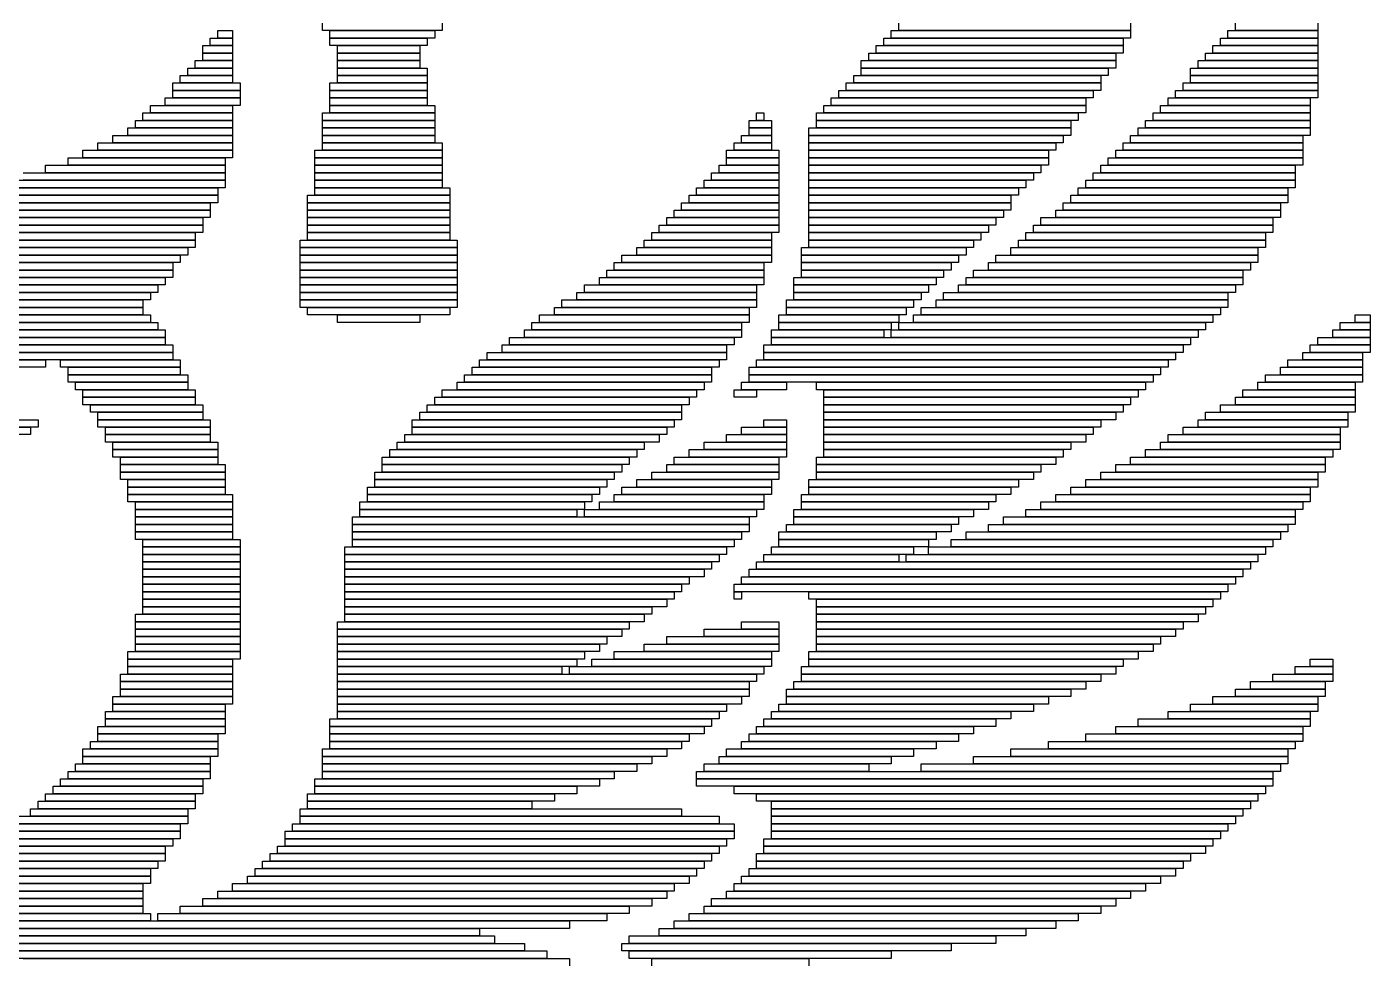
# Model space of a CAD drawing. Extents: x 92 to 1005, y 17 to 1009.
# Drawn here: x 825.5 to 1005, y 768.5 to 893.5 of the extents above; entities that cross this region are included whole.
import ezdxf

# ---------------------------------------------------------------- set-up
doc = ezdxf.new("R2010")
doc.units = 0

msp = doc.modelspace()

# ---------------------------------------------------------------- linework, layer by layer
for p, q in [((865, 893), (865, 894)), ((881, 894), (881, 893)), ((942, 893), (942, 894)), ((973, 894), (973, 893)), ((987, 893), (987, 894)), ((998, 894), (998, 893)), ((851, 893), (853, 893)), ((851, 892), (851, 893)), ((853, 893), (853, 892)), ((881, 893), (865, 893)), ((866, 893), (880, 893)), ((866, 892), (866, 893)), ((880, 893), (880, 892)), ((941, 893), (973, 893)), ((941, 892), (941, 893)), ((973, 893), (942, 893)), ((973, 893), (973, 892)), ((986, 893), (998, 893)), ((986, 892), (986, 893)), ((998, 893), (987, 893)), ((998, 893), (998, 892)), ((849, 891), (853, 891)), ((849, 890), (849, 891)), ((850, 892), (853, 892)), ((850, 891), (850, 892)), ((853, 891), (850, 891)), ((853, 892), (851, 892)), ((853, 892), (853, 891)), ((853, 891), (853, 890)), ((880, 892), (866, 892)), ((866, 892), (879, 892)), ((866, 891), (866, 892)), ((879, 891), (866, 891)), ((867, 891), (878, 891)), ((867, 890), (867, 891)), ((878, 891), (878, 890)), ((879, 892), (879, 891)), ((939, 891), (972, 891)), ((939, 890), (939, 891)), ((940, 892), (972, 892)), ((940, 891), (940, 892)), ((972, 891), (940, 891)), ((973, 892), (941, 892)), ((972, 892), (972, 891)), ((972, 891), (972, 890)), ((984, 891), (998, 891)), ((984, 890), (984, 891)), ((985, 892), (998, 892)), ((985, 891), (985, 892)), ((998, 891), (985, 891)), ((998, 892), (986, 892)), ((998, 892), (998, 891)), ((998, 891), (998, 890)), ((848, 889), (853, 889)), ((848, 888), (848, 889)), ((853, 890), (849, 890)), ((849, 890), (853, 890)), ((849, 889), (849, 890)), ((853, 889), (849, 889)), ((853, 890), (853, 889)), ((853, 889), (853, 888)), ((878, 890), (867, 890)), ((867, 890), (878, 890)), ((867, 889), (867, 890)), ((878, 889), (867, 889)), ((867, 889), (878, 889)), ((867, 888), (867, 889)), ((878, 890), (878, 889)), ((878, 889), (878, 888)), ((937, 889), (971, 889)), ((937, 888), (937, 889)), ((938, 890), (971, 890)), ((938, 889), (938, 890)), ((971, 889), (938, 889)), ((972, 890), (939, 890)), ((971, 890), (971, 889)), ((971, 889), (971, 888)), ((982, 889), (998, 889)), ((982, 888), (982, 889)), ((983, 890), (998, 890)), ((983, 889), (983, 890)), ((998, 889), (983, 889)), ((998, 890), (984, 890)), ((998, 890), (998, 889)), ((998, 889), (998, 888)), ((846, 887), (853, 887)), ((846, 886), (846, 887)), ((847, 888), (853, 888)), ((847, 887), (847, 888)), ((853, 887), (847, 887)), ((853, 888), (848, 888)), ((853, 888), (853, 887)), ((853, 887), (853, 886)), ((878, 888), (867, 888)), ((867, 888), (879, 888)), ((867, 887), (867, 888)), ((879, 887), (867, 887)), ((867, 887), (879, 887)), ((867, 886), (867, 887)), ((879, 888), (879, 887)), ((879, 887), (879, 886)), ((936, 887), (969, 887)), ((936, 886), (936, 887)), ((971, 888), (937, 888)), ((937, 888), (970, 888)), ((937, 887), (937, 888)), ((970, 887), (937, 887)), ((969, 887), (969, 886)), ((970, 888), (970, 887)), ((981, 888), (998, 888)), ((981, 887), (981, 888)), ((998, 887), (981, 887)), ((981, 887), (998, 887)), ((981, 886), (981, 887)), ((998, 888), (982, 888)), ((998, 888), (998, 887)), ((998, 887), (998, 886)), ((845, 886), (854, 886)), ((845, 885), (845, 886)), ((854, 885), (845, 885)), ((845, 885), (854, 885)), ((845, 884), (845, 885)), ((853, 886), (846, 886)), ((854, 886), (854, 885)), ((854, 885), (854, 884)), ((866, 886), (879, 886)), ((866, 885), (866, 886)), ((879, 885), (866, 885)), ((866, 885), (879, 885)), ((866, 884), (866, 885)), ((879, 886), (867, 886)), ((879, 886), (879, 885)), ((879, 885), (879, 884)), ((934, 885), (968, 885)), ((934, 884), (934, 885)), ((935, 886), (969, 886)), ((935, 885), (935, 886)), ((969, 885), (935, 885)), ((969, 886), (936, 886)), ((968, 885), (968, 884)), ((969, 886), (969, 885)), ((979, 885), (998, 885)), ((979, 884), (979, 885)), ((980, 886), (998, 886)), ((980, 885), (980, 886)), ((998, 885), (980, 885)), ((998, 886), (981, 886)), ((998, 886), (998, 885)), ((998, 885), (998, 884)), ((844, 884), (854, 884)), ((844, 883), (844, 884)), ((854, 884), (845, 884)), ((854, 884), (854, 883)), ((879, 884), (866, 884)), ((866, 884), (879, 884)), ((866, 883), (866, 884)), ((879, 884), (879, 883)), ((933, 884), (967, 884)), ((933, 883), (933, 884)), ((968, 884), (934, 884)), ((967, 884), (967, 883)), ((978, 884), (997, 884)), ((978, 883), (978, 884)), ((998, 884), (979, 884)), ((997, 884), (997, 883)), ((841, 882), (853, 882)), ((841, 881), (841, 882)), ((842, 883), (853, 883)), ((842, 882), (842, 883)), ((853, 882), (842, 882)), ((854, 883), (844, 883)), ((853, 883), (853, 882)), ((853, 882), (853, 881)), ((865, 882), (880, 882)), ((865, 881), (865, 882)), ((879, 883), (866, 883)), ((866, 883), (880, 883)), ((866, 882), (866, 883)), ((880, 882), (866, 882)), ((880, 883), (880, 882)), ((880, 882), (880, 881)), ((923, 882), (924, 882)), ((923, 881), (923, 882)), ((924, 882), (924, 881)), ((931, 882), (966, 882)), ((931, 881), (931, 882)), ((932, 883), (967, 883)), ((932, 882), (932, 883)), ((967, 882), (932, 882)), ((967, 883), (933, 883)), ((966, 882), (966, 881)), ((967, 883), (967, 882)), ((976, 882), (997, 882)), ((976, 881), (976, 882)), ((977, 883), (997, 883)), ((977, 882), (977, 883)), ((997, 882), (977, 882)), ((997, 883), (978, 883)), ((997, 883), (997, 882)), ((997, 882), (997, 881)), ((839, 880), (853, 880)), ((839, 879), (839, 880)), ((840, 881), (853, 881)), ((840, 880), (840, 881)), ((853, 880), (840, 880)), ((853, 881), (841, 881)), ((853, 881), (853, 880)), ((853, 880), (853, 879)), ((880, 881), (865, 881)), ((865, 881), (880, 881)), ((865, 880), (865, 881)), ((880, 880), (865, 880)), ((865, 880), (880, 880)), ((865, 879), (865, 880)), ((880, 881), (880, 880)), ((880, 880), (880, 879)), ((922, 881), (925, 881)), ((922, 880), (922, 881)), ((925, 880), (922, 880)), ((922, 880), (925, 880)), ((922, 879), (922, 880)), ((924, 881), (923, 881)), ((925, 881), (925, 880)), ((925, 880), (925, 879)), ((930, 880), (965, 880)), ((930, 879), (930, 880)), ((966, 881), (931, 881)), ((931, 881), (965, 881)), ((931, 880), (931, 881)), ((965, 880), (931, 880)), ((965, 881), (965, 880)), ((965, 880), (965, 879)), ((974, 880), (997, 880)), ((974, 879), (974, 880)), ((975, 881), (997, 881)), ((975, 880), (975, 881)), ((997, 880), (975, 880)), ((997, 881), (976, 881)), ((997, 881), (997, 880)), ((997, 880), (997, 879)), ((835, 878), (853, 878)), ((835, 877), (835, 878)), ((837, 879), (853, 879)), ((837, 878), (837, 879)), ((853, 878), (837, 878)), ((853, 879), (839, 879)), ((853, 879), (853, 878)), ((853, 878), (853, 877)), ((880, 879), (865, 879)), ((865, 879), (880, 879)), ((865, 878), (865, 879)), ((880, 878), (865, 878)), ((865, 878), (881, 878)), ((865, 877), (865, 878)), ((880, 879), (880, 878)), ((881, 878), (881, 877)), ((920, 878), (925, 878)), ((920, 877), (920, 878)), ((921, 879), (925, 879)), ((921, 878), (921, 879)), ((925, 878), (921, 878)), ((925, 879), (922, 879)), ((925, 879), (925, 878)), ((925, 878), (925, 877)), ((965, 879), (930, 879)), ((930, 879), (964, 879)), ((930, 878), (930, 879)), ((964, 878), (930, 878)), ((930, 878), (963, 878)), ((930, 877), (930, 878)), ((963, 878), (963, 877)), ((964, 879), (964, 878)), ((972, 878), (996, 878)), ((972, 877), (972, 878)), ((973, 879), (996, 879)), ((973, 878), (973, 879)), ((996, 878), (973, 878)), ((997, 879), (974, 879)), ((996, 879), (996, 878)), ((996, 878), (996, 877)), ((831, 876), (852, 876)), ((831, 875), (831, 876)), ((833, 877), (853, 877)), ((833, 876), (833, 877)), ((853, 876), (833, 876)), ((853, 877), (835, 877)), ((852, 876), (852, 875)), ((853, 877), (853, 876)), ((864, 877), (881, 877)), ((864, 876), (864, 877)), ((881, 876), (864, 876)), ((864, 876), (881, 876)), ((864, 875), (864, 876)), ((881, 877), (865, 877)), ((881, 877), (881, 876)), ((881, 876), (881, 875)), ((919, 877), (926, 877)), ((919, 876), (919, 877)), ((926, 876), (919, 876)), ((919, 876), (926, 876)), ((919, 875), (919, 876)), ((925, 877), (920, 877)), ((926, 877), (926, 876)), ((926, 876), (926, 875)), ((963, 877), (930, 877)), ((930, 877), (962, 877)), ((930, 876), (930, 877)), ((962, 876), (930, 876)), ((930, 876), (962, 876)), ((930, 875), (930, 876)), ((962, 877), (962, 876)), ((962, 876), (962, 875)), ((970, 876), (996, 876)), ((970, 875), (970, 876)), ((971, 877), (996, 877)), ((971, 876), (971, 877)), ((996, 876), (971, 876)), ((996, 877), (972, 877)), ((996, 877), (996, 876)), ((996, 876), (996, 875)), ((828, 875), (852, 875)), ((828, 874), (828, 875)), ((852, 875), (831, 875)), ((852, 875), (852, 874)), ((881, 875), (864, 875)), ((864, 875), (881, 875)), ((864, 874), (864, 875)), ((881, 875), (881, 874)), ((918, 875), (926, 875)), ((918, 874), (918, 875)), ((926, 875), (919, 875)), ((926, 875), (926, 874)), ((962, 875), (930, 875)), ((930, 875), (961, 875)), ((930, 874), (930, 875)), ((961, 875), (961, 874)), ((969, 875), (995, 875)), ((969, 874), (969, 875)), ((996, 875), (970, 875)), ((995, 875), (995, 874)), ((790, 873), (852, 873)), ((825, 874), (852, 874)), ((852, 873), (825, 873)), ((852, 874), (828, 874)), ((852, 874), (852, 873)), ((852, 873), (852, 872)), ((881, 874), (864, 874)), ((864, 874), (881, 874)), ((864, 873), (864, 874)), ((881, 873), (864, 873)), ((864, 873), (881, 873)), ((864, 872), (864, 873)), ((881, 874), (881, 873)), ((881, 873), (881, 872)), ((916, 873), (926, 873)), ((916, 872), (916, 873)), ((917, 874), (926, 874)), ((917, 873), (917, 874)), ((926, 873), (917, 873)), ((926, 874), (918, 874)), ((926, 874), (926, 873)), ((926, 873), (926, 872)), ((961, 874), (930, 874)), ((930, 874), (960, 874)), ((930, 873), (930, 874)), ((960, 873), (930, 873)), ((930, 873), (959, 873)), ((930, 872), (930, 873)), ((959, 873), (959, 872)), ((960, 874), (960, 873)), ((967, 873), (995, 873)), ((967, 872), (967, 873)), ((968, 874), (995, 874)), ((968, 873), (968, 874)), ((995, 873), (968, 873)), ((995, 874), (969, 874)), ((995, 874), (995, 873)), ((995, 873), (995, 872)), ((783, 871), (851, 871)), ((786, 872), (851, 872)), ((851, 871), (786, 871)), ((852, 872), (790, 872)), ((851, 872), (851, 871)), ((851, 871), (851, 870)), ((863, 871), (882, 871)), ((863, 870), (863, 871)), ((881, 872), (864, 872)), ((864, 872), (882, 872)), ((864, 871), (864, 872)), ((882, 871), (864, 871)), ((882, 872), (882, 871)), ((882, 871), (882, 870)), ((914, 871), (926, 871)), ((914, 870), (914, 871)), ((915, 872), (926, 872)), ((915, 871), (915, 872)), ((926, 871), (915, 871)), ((926, 872), (916, 872)), ((926, 872), (926, 871)), ((926, 871), (926, 870)), ((959, 872), (930, 872)), ((930, 872), (958, 872)), ((930, 871), (930, 872)), ((958, 871), (930, 871)), ((930, 871), (957, 871)), ((930, 870), (930, 871)), ((957, 871), (957, 870)), ((958, 872), (958, 871)), ((965, 871), (994, 871)), ((965, 870), (965, 871)), ((966, 872), (994, 872)), ((966, 871), (966, 872)), ((994, 871), (966, 871)), ((995, 872), (967, 872)), ((994, 872), (994, 871)), ((994, 871), (994, 870)), ((778, 869), (850, 869)), ((780, 870), (850, 870)), ((850, 869), (780, 869)), ((851, 870), (783, 870)), ((850, 870), (850, 869)), ((850, 869), (850, 868)), ((882, 870), (863, 870)), ((863, 870), (882, 870)), ((863, 869), (863, 870)), ((882, 869), (863, 869)), ((863, 869), (882, 869)), ((863, 868), (863, 869)), ((882, 870), (882, 869)), ((882, 869), (882, 868)), ((912, 869), (926, 869)), ((912, 868), (912, 869)), ((913, 870), (926, 870)), ((913, 869), (913, 870)), ((926, 869), (913, 869)), ((926, 870), (914, 870)), ((926, 870), (926, 869)), ((926, 869), (926, 868)), ((957, 870), (930, 870)), ((930, 870), (957, 870)), ((930, 869), (930, 870)), ((957, 869), (930, 869)), ((930, 869), (956, 869)), ((930, 868), (930, 869)), ((956, 869), (956, 868)), ((957, 870), (957, 869)), ((963, 869), (993, 869)), ((963, 868), (963, 869)), ((964, 870), (993, 870)), ((964, 869), (964, 870)), ((993, 869), (964, 869)), ((994, 870), (965, 870)), ((993, 870), (993, 869)), ((993, 869), (993, 868)), ((774, 867), (849, 867)), ((776, 868), (849, 868)), ((849, 867), (776, 867)), ((850, 868), (778, 868)), ((849, 868), (849, 867)), ((849, 867), (849, 866)), ((882, 868), (863, 868)), ((863, 868), (882, 868)), ((863, 867), (863, 868)), ((882, 867), (863, 867)), ((863, 867), (882, 867)), ((863, 866), (863, 867)), ((882, 868), (882, 867)), ((882, 867), (882, 866)), ((910, 867), (926, 867)), ((910, 866), (910, 867)), ((911, 868), (926, 868)), ((911, 867), (911, 868)), ((926, 867), (911, 867)), ((926, 868), (912, 868)), ((926, 868), (926, 867)), ((926, 867), (926, 866)), ((956, 868), (930, 868)), ((930, 868), (955, 868)), ((930, 867), (930, 868)), ((955, 867), (930, 867)), ((930, 867), (954, 867)), ((930, 866), (930, 867)), ((954, 867), (954, 866)), ((955, 868), (955, 867)), ((960, 867), (992, 867)), ((960, 866), (960, 867)), ((961, 868), (992, 868)), ((961, 867), (961, 868)), ((992, 867), (961, 867)), ((993, 868), (963, 868)), ((992, 868), (992, 867)), ((992, 867), (992, 866)), ((772, 866), (848, 866)), ((849, 866), (774, 866)), ((848, 866), (848, 865)), ((882, 866), (863, 866)), ((863, 866), (882, 866)), ((863, 865), (863, 866)), ((882, 866), (882, 865)), ((909, 866), (925, 866)), ((909, 865), (909, 866)), ((926, 866), (910, 866)), ((925, 866), (925, 865)), ((954, 866), (930, 866)), ((930, 866), (953, 866)), ((930, 865), (930, 866)), ((953, 866), (953, 865)), ((959, 866), (991, 866)), ((959, 865), (959, 866)), ((992, 866), (960, 866)), ((991, 866), (991, 865)), ((769, 864), (847, 864)), ((771, 865), (848, 865)), ((848, 864), (771, 864)), ((848, 865), (772, 865)), ((847, 864), (847, 863)), ((848, 865), (848, 864)), ((862, 865), (883, 865)), ((862, 864), (862, 865)), ((883, 864), (862, 864)), ((862, 864), (883, 864)), ((862, 863), (862, 864)), ((882, 865), (863, 865)), ((883, 865), (883, 864)), ((883, 864), (883, 863)), ((907, 864), (925, 864)), ((907, 863), (907, 864)), ((908, 865), (925, 865)), ((908, 864), (908, 865)), ((925, 864), (908, 864)), ((925, 865), (909, 865)), ((925, 865), (925, 864)), ((925, 864), (925, 863)), ((929, 864), (951, 864)), ((929, 863), (929, 864)), ((953, 865), (930, 865)), ((930, 865), (952, 865)), ((930, 864), (930, 865)), ((952, 864), (930, 864)), ((951, 864), (951, 863)), ((952, 865), (952, 864)), ((957, 864), (990, 864)), ((957, 863), (957, 864)), ((958, 865), (991, 865)), ((958, 864), (958, 865)), ((991, 864), (958, 864)), ((991, 865), (959, 865)), ((990, 864), (990, 863)), ((991, 865), (991, 864)), ((690, 863), (846, 863)), ((846, 862), (690, 862)), ((691, 862), (845, 862)), ((847, 863), (769, 863)), ((845, 862), (845, 861)), ((846, 863), (846, 862)), ((883, 863), (862, 863)), ((862, 863), (883, 863)), ((862, 862), (862, 863)), ((883, 862), (862, 862)), ((862, 862), (883, 862)), ((862, 861), (862, 862)), ((883, 863), (883, 862)), ((883, 862), (883, 861)), ((904, 862), (924, 862)), ((904, 861), (904, 862)), ((905, 863), (925, 863)), ((905, 862), (905, 863)), ((925, 862), (905, 862)), ((925, 863), (907, 863)), ((924, 862), (924, 861)), ((925, 863), (925, 862)), ((951, 863), (929, 863)), ((929, 863), (950, 863)), ((929, 862), (929, 863)), ((950, 862), (929, 862)), ((929, 862), (949, 862)), ((929, 861), (929, 862)), ((949, 862), (949, 861)), ((950, 863), (950, 862)), ((954, 862), (989, 862)), ((954, 861), (954, 862)), ((955, 863), (990, 863)), ((955, 862), (955, 863)), ((990, 862), (955, 862)), ((990, 863), (957, 863)), ((989, 862), (989, 861)), ((990, 863), (990, 862)), ((845, 861), (691, 861)), ((817, 860), (844, 860)), ((818, 861), (845, 861)), ((845, 860), (818, 860)), ((844, 860), (844, 859)), ((845, 861), (845, 860)), ((883, 861), (862, 861)), ((862, 861), (883, 861)), ((862, 860), (862, 861)), ((883, 860), (862, 860)), ((862, 860), (883, 860)), ((862, 859), (862, 860)), ((883, 861), (883, 860)), ((883, 860), (883, 859)), ((902, 860), (924, 860)), ((902, 859), (902, 860)), ((903, 861), (924, 861)), ((903, 860), (903, 861)), ((924, 860), (903, 860)), ((924, 861), (904, 861)), ((924, 861), (924, 860)), ((924, 860), (924, 859)), ((928, 860), (947, 860)), ((928, 859), (928, 860)), ((949, 861), (929, 861)), ((929, 861), (948, 861)), ((929, 860), (929, 861)), ((948, 860), (929, 860)), ((947, 860), (947, 859)), ((948, 861), (948, 860)), ((951, 860), (988, 860)), ((951, 859), (951, 860)), ((952, 861), (988, 861)), ((952, 860), (952, 861)), ((988, 860), (952, 860)), ((989, 861), (954, 861)), ((988, 861), (988, 860)), ((988, 860), (988, 859)), ((816, 859), (843, 859)), ((844, 859), (817, 859)), ((843, 859), (843, 858)), ((883, 859), (862, 859)), ((862, 859), (883, 859)), ((862, 858), (862, 859)), ((883, 859), (883, 858)), ((900, 859), (923, 859)), ((900, 858), (900, 859)), ((924, 859), (902, 859)), ((923, 859), (923, 858)), ((947, 859), (928, 859)), ((928, 859), (946, 859)), ((928, 858), (928, 859)), ((946, 859), (946, 858)), ((950, 859), (987, 859)), ((950, 858), (950, 859)), ((988, 859), (951, 859)), ((987, 859), (987, 858)), ((813, 857), (841, 857)), ((814, 858), (842, 858)), ((842, 857), (814, 857)), ((843, 858), (816, 858)), ((841, 857), (841, 856)), ((842, 858), (842, 857)), ((883, 858), (862, 858)), ((862, 858), (883, 858)), ((862, 857), (862, 858)), ((883, 857), (862, 857)), ((862, 857), (883, 857)), ((862, 856), (862, 857)), ((883, 858), (883, 857)), ((883, 857), (883, 856)), ((897, 857), (923, 857)), ((897, 856), (897, 857)), ((899, 858), (923, 858)), ((899, 857), (899, 858)), ((923, 857), (899, 857)), ((923, 858), (900, 858)), ((923, 858), (923, 857)), ((923, 857), (923, 856)), ((927, 857), (944, 857)), ((927, 856), (927, 857)), ((946, 858), (928, 858)), ((928, 858), (945, 858)), ((928, 857), (928, 858)), ((945, 857), (928, 857)), ((944, 857), (944, 856)), ((945, 858), (945, 857)), ((947, 857), (986, 857)), ((947, 856), (947, 857)), ((948, 858), (986, 858)), ((948, 857), (948, 858)), ((986, 857), (948, 857)), ((987, 858), (950, 858)), ((986, 858), (986, 857)), ((986, 857), (986, 856)), ((810, 855), (842, 855)), ((812, 856), (841, 856)), ((841, 855), (812, 855)), ((841, 856), (813, 856)), ((841, 856), (841, 855)), ((842, 855), (842, 854)), ((883, 856), (862, 856)), ((863, 856), (882, 856)), ((863, 855), (863, 856)), ((882, 855), (863, 855)), ((867, 855), (878, 855)), ((867, 854), (867, 855)), ((878, 855), (878, 854)), ((882, 856), (882, 855)), ((894, 855), (922, 855)), ((894, 854), (894, 855)), ((896, 856), (922, 856)), ((896, 855), (896, 856)), ((922, 855), (896, 855)), ((923, 856), (897, 856)), ((922, 856), (922, 855)), ((922, 855), (922, 854)), ((926, 855), (942, 855)), ((926, 854), (926, 855)), ((944, 856), (927, 856)), ((927, 856), (943, 856)), ((927, 855), (927, 856)), ((943, 855), (927, 855)), ((942, 855), (942, 854)), ((943, 856), (943, 855)), ((944, 855), (984, 855)), ((944, 854), (944, 855)), ((945, 856), (985, 856)), ((945, 855), (945, 856)), ((985, 855), (945, 855)), ((986, 856), (947, 856)), ((984, 855), (984, 854)), ((985, 856), (985, 855)), ((1003, 855), (1005, 855)), ((1003, 854), (1003, 855)), ((1005, 855), (1005, 854)), ((808, 853), (844, 853)), ((809, 854), (843, 854)), ((843, 853), (809, 853)), ((842, 854), (810, 854)), ((843, 854), (843, 853)), ((844, 853), (844, 852)), ((878, 854), (867, 854)), ((892, 853), (921, 853)), ((892, 852), (892, 853)), ((893, 854), (921, 854)), ((893, 853), (893, 854)), ((921, 853), (893, 853)), ((922, 854), (894, 854)), ((921, 854), (921, 853)), ((921, 853), (921, 852)), ((925, 853), (940, 853)), ((925, 852), (925, 853)), ((942, 854), (926, 854)), ((926, 854), (941, 854)), ((926, 853), (926, 854)), ((941, 853), (926, 853)), ((940, 853), (940, 852)), ((941, 854), (941, 853)), ((941, 853), (982, 853)), ((941, 852), (941, 853)), ((942, 854), (983, 854)), ((942, 853), (942, 854)), ((983, 853), (942, 853)), ((984, 854), (944, 854)), ((982, 853), (982, 852)), ((983, 854), (983, 853)), ((1000, 853), (1005, 853)), ((1000, 852), (1000, 853)), ((1001, 854), (1005, 854)), ((1001, 853), (1001, 854)), ((1005, 853), (1001, 853)), ((1005, 854), (1003, 854)), ((1005, 854), (1005, 853)), ((1005, 853), (1005, 852)), ((805, 851), (845, 851)), ((806, 852), (844, 852)), ((844, 851), (806, 851)), ((844, 852), (808, 852)), ((844, 852), (844, 851)), ((845, 851), (845, 850)), ((889, 851), (919, 851)), ((889, 850), (889, 851)), ((890, 852), (920, 852)), ((890, 851), (890, 852)), ((920, 851), (890, 851)), ((921, 852), (892, 852)), ((919, 851), (919, 850)), ((920, 852), (920, 851)), ((924, 851), (980, 851)), ((924, 850), (924, 851)), ((940, 852), (925, 852)), ((925, 852), (981, 852)), ((925, 851), (925, 852)), ((981, 851), (925, 851)), ((982, 852), (941, 852)), ((980, 851), (980, 850)), ((981, 852), (981, 851)), ((997, 851), (1005, 851)), ((997, 850), (997, 851)), ((998, 852), (1005, 852)), ((998, 851), (998, 852)), ((1005, 851), (998, 851)), ((1005, 852), (1000, 852)), ((1005, 852), (1005, 851)), ((1005, 851), (1005, 850)), ((803, 850), (845, 850)), ((845, 850), (805, 850)), ((845, 850), (845, 849)), ((887, 850), (919, 850)), ((887, 849), (887, 850)), ((919, 850), (889, 850)), ((919, 850), (919, 849)), ((980, 850), (924, 850)), ((924, 850), (979, 850)), ((924, 849), (924, 850)), ((979, 850), (979, 849)), ((996, 850), (1004, 850)), ((996, 849), (996, 850)), ((1005, 850), (997, 850)), ((1004, 850), (1004, 849)), ((802, 849), (828, 849)), ((828, 848), (802, 848)), ((845, 849), (803, 849)), ((828, 849), (828, 848)), ((830, 849), (846, 849)), ((830, 848), (830, 849)), ((846, 848), (830, 848)), ((831, 848), (846, 848)), ((831, 847), (831, 848)), ((846, 849), (846, 848)), ((846, 848), (846, 847)), ((885, 848), (917, 848)), ((885, 847), (885, 848)), ((886, 849), (918, 849)), ((886, 848), (886, 849)), ((918, 848), (886, 848)), ((919, 849), (887, 849)), ((917, 848), (917, 847)), ((918, 849), (918, 848)), ((922, 848), (977, 848)), ((922, 847), (922, 848)), ((923, 849), (978, 849)), ((923, 848), (923, 849)), ((978, 848), (923, 848)), ((979, 849), (924, 849)), ((977, 848), (977, 847)), ((978, 849), (978, 848)), ((993, 848), (1004, 848)), ((993, 847), (993, 848)), ((994, 849), (1004, 849)), ((994, 848), (994, 849)), ((1004, 848), (994, 848)), ((1004, 849), (996, 849)), ((1004, 849), (1004, 848)), ((1004, 848), (1004, 847)), ((846, 847), (831, 847)), ((831, 847), (847, 847)), ((831, 846), (831, 847)), ((847, 846), (831, 846)), ((832, 846), (847, 846)), ((832, 845), (832, 846)), ((847, 847), (847, 846)), ((847, 846), (847, 845)), ((883, 846), (916, 846)), ((883, 845), (883, 846)), ((884, 847), (917, 847)), ((884, 846), (884, 847)), ((917, 846), (884, 846)), ((917, 847), (885, 847)), ((916, 846), (916, 845)), ((917, 847), (917, 846)), ((921, 846), (927, 846)), ((921, 845), (921, 846)), ((977, 847), (922, 847)), ((922, 847), (976, 847)), ((922, 846), (922, 847)), ((976, 846), (922, 846)), ((927, 846), (927, 845)), ((931, 846), (975, 846)), ((931, 845), (931, 846)), ((975, 846), (975, 845)), ((976, 847), (976, 846)), ((990, 846), (1003, 846)), ((990, 845), (990, 846)), ((991, 847), (1004, 847)), ((991, 846), (991, 847)), ((1004, 846), (991, 846)), ((1004, 847), (993, 847)), ((1003, 846), (1003, 845)), ((1004, 847), (1004, 846)), ((847, 845), (832, 845)), ((833, 845), (848, 845)), ((833, 844), (833, 845)), ((848, 844), (833, 844)), ((833, 844), (848, 844)), ((833, 843), (833, 844)), ((848, 845), (848, 844)), ((848, 844), (848, 843)), ((880, 844), (914, 844)), ((880, 843), (880, 844)), ((881, 845), (915, 845)), ((881, 844), (881, 845)), ((915, 844), (881, 844)), ((916, 845), (883, 845)), ((914, 844), (914, 843)), ((915, 845), (915, 844)), ((920, 845), (923, 845)), ((920, 844), (920, 845)), ((923, 844), (920, 844)), ((927, 845), (921, 845)), ((923, 845), (923, 844)), ((975, 845), (931, 845)), ((932, 845), (974, 845)), ((932, 844), (932, 845)), ((974, 844), (932, 844)), ((932, 844), (973, 844)), ((932, 843), (932, 844)), ((973, 844), (973, 843)), ((974, 845), (974, 844)), ((987, 844), (1003, 844)), ((987, 843), (987, 844)), ((988, 845), (1003, 845)), ((988, 844), (988, 845)), ((1003, 844), (988, 844)), ((1003, 845), (990, 845)), ((1003, 845), (1003, 844)), ((1003, 844), (1003, 843)), ((848, 843), (833, 843)), ((834, 843), (849, 843)), ((834, 842), (834, 843)), ((849, 842), (834, 842)), ((835, 842), (849, 842)), ((835, 841), (835, 842)), ((849, 843), (849, 842)), ((849, 842), (849, 841)), ((878, 842), (913, 842)), ((878, 841), (878, 842)), ((879, 843), (913, 843)), ((879, 842), (879, 843)), ((913, 842), (879, 842)), ((914, 843), (880, 843)), ((913, 843), (913, 842)), ((913, 842), (913, 841)), ((973, 843), (932, 843)), ((932, 843), (972, 843)), ((932, 842), (932, 843)), ((972, 842), (932, 842)), ((932, 842), (971, 842)), ((932, 841), (932, 842)), ((971, 842), (971, 841)), ((972, 843), (972, 842)), ((983, 842), (1002, 842)), ((983, 841), (983, 842)), ((985, 843), (1003, 843)), ((985, 842), (985, 843)), ((1003, 842), (985, 842)), ((1003, 843), (987, 843)), ((1002, 842), (1002, 841)), ((1003, 843), (1003, 842)), ((792, 841), (827, 841)), ((827, 841), (827, 840)), ((849, 841), (835, 841)), ((835, 841), (850, 841)), ((835, 840), (835, 841)), ((850, 841), (850, 840)), ((877, 841), (912, 841)), ((877, 840), (877, 841)), ((913, 841), (878, 841)), ((912, 841), (912, 840)), ((924, 841), (927, 841)), ((924, 840), (924, 841)), ((927, 841), (927, 840)), ((971, 841), (932, 841)), ((932, 841), (969, 841)), ((932, 840), (932, 841)), ((969, 841), (969, 840)), ((982, 841), (1002, 841)), ((982, 840), (982, 841)), ((1002, 841), (983, 841)), ((1002, 841), (1002, 840)), ((791, 840), (826, 840)), ((826, 839), (791, 839)), ((827, 840), (792, 840)), ((826, 840), (826, 839)), ((850, 840), (835, 840)), ((836, 840), (850, 840)), ((836, 839), (836, 840)), ((850, 839), (836, 839)), ((836, 839), (850, 839)), ((836, 838), (836, 839)), ((850, 840), (850, 839)), ((850, 839), (850, 838)), ((876, 839), (910, 839)), ((876, 838), (876, 839)), ((912, 840), (877, 840)), ((877, 840), (911, 840)), ((877, 839), (877, 840)), ((911, 839), (877, 839)), ((910, 839), (910, 838)), ((911, 840), (911, 839)), ((919, 839), (927, 839)), ((919, 838), (919, 839)), ((921, 840), (927, 840)), ((921, 839), (921, 840)), ((927, 839), (921, 839)), ((927, 840), (924, 840)), ((927, 840), (927, 839)), ((927, 839), (927, 838)), ((969, 840), (932, 840)), ((932, 840), (968, 840)), ((932, 839), (932, 840)), ((968, 839), (932, 839)), ((932, 839), (967, 839)), ((932, 838), (932, 839)), ((967, 839), (967, 838)), ((968, 840), (968, 839)), ((978, 839), (1001, 839)), ((978, 838), (978, 839)), ((980, 840), (1001, 840)), ((980, 839), (980, 840)), ((1001, 839), (980, 839)), ((1002, 840), (982, 840)), ((1001, 840), (1001, 839)), ((1001, 839), (1001, 838)), ((850, 838), (836, 838)), ((837, 838), (851, 838)), ((837, 837), (837, 838)), ((851, 837), (837, 837)), ((837, 837), (851, 837)), ((837, 836), (837, 837)), ((851, 838), (851, 837)), ((851, 837), (851, 836)), ((874, 837), (907, 837)), ((874, 836), (874, 837)), ((875, 838), (908, 838)), ((875, 837), (875, 838)), ((908, 837), (875, 837)), ((910, 838), (876, 838)), ((907, 837), (907, 836)), ((908, 838), (908, 837)), ((914, 837), (927, 837)), ((914, 836), (914, 837)), ((916, 838), (927, 838)), ((916, 837), (916, 838)), ((927, 837), (916, 837)), ((927, 838), (919, 838)), ((927, 838), (927, 837)), ((927, 837), (927, 836)), ((967, 838), (932, 838)), ((932, 838), (965, 838)), ((932, 837), (932, 838)), ((965, 837), (932, 837)), ((932, 837), (964, 837)), ((932, 836), (932, 837)), ((964, 837), (964, 836)), ((965, 838), (965, 837)), ((975, 837), (1000, 837)), ((975, 836), (975, 837)), ((977, 838), (1001, 838)), ((977, 837), (977, 838)), ((1001, 837), (977, 837)), ((1001, 838), (978, 838)), ((1000, 837), (1000, 836)), ((1001, 838), (1001, 837)), ((851, 836), (837, 836)), ((838, 836), (851, 836)), ((838, 835), (838, 836)), ((851, 835), (838, 835)), ((838, 835), (852, 835)), ((838, 834), (838, 835)), ((851, 836), (851, 835)), ((852, 835), (852, 834)), ((873, 836), (906, 836)), ((873, 835), (873, 836)), ((906, 835), (873, 835)), ((873, 835), (905, 835)), ((873, 834), (873, 835)), ((907, 836), (874, 836)), ((905, 835), (905, 834)), ((906, 836), (906, 835)), ((911, 835), (926, 835)), ((911, 834), (911, 835)), ((912, 836), (926, 836)), ((912, 835), (912, 836)), ((926, 835), (912, 835)), ((927, 836), (914, 836)), ((926, 836), (926, 835)), ((926, 835), (926, 834)), ((931, 836), (963, 836)), ((931, 835), (931, 836)), ((963, 835), (931, 835)), ((931, 835), (961, 835)), ((931, 834), (931, 835)), ((964, 836), (932, 836)), ((961, 835), (961, 834)), ((963, 836), (963, 835)), ((971, 835), (999, 835)), ((971, 834), (971, 835)), ((973, 836), (999, 836)), ((973, 835), (973, 836)), ((999, 835), (973, 835)), ((1000, 836), (975, 836)), ((999, 836), (999, 835)), ((999, 835), (999, 834)), ((852, 834), (838, 834)), ((838, 834), (852, 834)), ((838, 833), (838, 834)), ((852, 833), (838, 833)), ((839, 833), (852, 833)), ((839, 832), (839, 833)), ((852, 834), (852, 833)), ((852, 833), (852, 832)), ((872, 834), (904, 834)), ((872, 833), (872, 834)), ((904, 833), (872, 833)), ((872, 833), (903, 833)), ((872, 832), (872, 833)), ((905, 834), (873, 834)), ((903, 833), (903, 832)), ((904, 834), (904, 833)), ((907, 833), (925, 833)), ((907, 832), (907, 833)), ((909, 834), (926, 834)), ((909, 833), (909, 834)), ((926, 833), (909, 833)), ((926, 834), (911, 834)), ((925, 833), (925, 832)), ((926, 834), (926, 833)), ((930, 833), (958, 833)), ((930, 832), (930, 833)), ((961, 834), (931, 834)), ((931, 834), (960, 834)), ((931, 833), (931, 834)), ((960, 833), (931, 833)), ((958, 833), (958, 832)), ((960, 834), (960, 833)), ((967, 833), (998, 833)), ((967, 832), (967, 833)), ((969, 834), (998, 834)), ((969, 833), (969, 834)), ((998, 833), (969, 833)), ((999, 834), (971, 834)), ((998, 834), (998, 833)), ((998, 833), (998, 832)), ((852, 832), (839, 832)), ((839, 832), (852, 832)), ((839, 831), (839, 832)), ((852, 832), (852, 831)), ((871, 832), (902, 832)), ((871, 831), (871, 832)), ((903, 832), (872, 832)), ((902, 832), (902, 831)), ((905, 832), (925, 832)), ((905, 831), (905, 832)), ((925, 832), (907, 832)), ((925, 832), (925, 831)), ((958, 832), (930, 832)), ((930, 832), (957, 832)), ((930, 831), (930, 832)), ((957, 832), (957, 831)), ((965, 832), (997, 832)), ((965, 831), (965, 832)), ((998, 832), (967, 832)), ((997, 832), (997, 831)), ((852, 831), (839, 831)), ((839, 831), (853, 831)), ((839, 830), (839, 831)), ((853, 830), (839, 830)), ((840, 830), (853, 830)), ((840, 829), (840, 830)), ((853, 831), (853, 830)), ((853, 830), (853, 829)), ((870, 830), (900, 830)), ((870, 829), (870, 830)), ((902, 831), (871, 831)), ((871, 831), (901, 831)), ((871, 830), (871, 831)), ((901, 830), (871, 830)), ((900, 830), (900, 829)), ((901, 831), (901, 830)), ((902, 830), (924, 830)), ((902, 829), (902, 830)), ((904, 831), (924, 831)), ((904, 830), (904, 831)), ((924, 830), (904, 830)), ((925, 831), (905, 831)), ((924, 831), (924, 830)), ((924, 830), (924, 829)), ((929, 831), (955, 831)), ((929, 830), (929, 831)), ((955, 830), (929, 830)), ((929, 830), (954, 830)), ((929, 829), (929, 830)), ((957, 831), (930, 831)), ((954, 830), (954, 829)), ((955, 831), (955, 830)), ((961, 830), (996, 830)), ((961, 829), (961, 830)), ((963, 831), (997, 831)), ((963, 830), (963, 831)), ((997, 830), (963, 830)), ((997, 831), (965, 831)), ((996, 830), (996, 829)), ((997, 831), (997, 830)), ((853, 829), (840, 829)), ((840, 829), (853, 829)), ((840, 828), (840, 829)), ((853, 828), (840, 828)), ((840, 828), (853, 828)), ((840, 827), (840, 828)), ((853, 829), (853, 828)), ((853, 828), (853, 827)), ((869, 828), (922, 828)), ((869, 827), (869, 828)), ((900, 829), (870, 829)), ((870, 829), (899, 829)), ((870, 828), (870, 829)), ((899, 828), (870, 828)), ((899, 829), (899, 828)), ((900, 829), (923, 829)), ((900, 828), (900, 829)), ((923, 828), (900, 828)), ((924, 829), (902, 829)), ((922, 828), (922, 827)), ((923, 829), (923, 828)), ((928, 829), (952, 829)), ((928, 828), (928, 829)), ((952, 828), (928, 828)), ((928, 828), (950, 828)), ((928, 827), (928, 828)), ((954, 829), (929, 829)), ((950, 828), (950, 827)), ((952, 829), (952, 828)), ((956, 828), (995, 828)), ((956, 827), (956, 828)), ((959, 829), (995, 829)), ((959, 828), (959, 829)), ((995, 828), (959, 828)), ((996, 829), (961, 829)), ((995, 829), (995, 828)), ((995, 828), (995, 827)), ((853, 827), (840, 827)), ((840, 827), (853, 827)), ((840, 826), (840, 827)), ((853, 826), (840, 826)), ((840, 826), (853, 826)), ((840, 825), (840, 826)), ((853, 827), (853, 826)), ((853, 826), (853, 825)), ((922, 827), (869, 827)), ((869, 827), (922, 827)), ((869, 826), (869, 827)), ((922, 826), (869, 826)), ((869, 826), (921, 826)), ((869, 825), (869, 826)), ((921, 826), (921, 825)), ((922, 827), (922, 826)), ((926, 826), (947, 826)), ((926, 825), (926, 826)), ((927, 827), (949, 827)), ((927, 826), (927, 827)), ((949, 826), (927, 826)), ((950, 827), (928, 827)), ((947, 826), (947, 825)), ((949, 827), (949, 826)), ((951, 826), (993, 826)), ((951, 825), (951, 826)), ((954, 827), (994, 827)), ((954, 826), (954, 827)), ((994, 826), (954, 826)), ((995, 827), (956, 827)), ((993, 826), (993, 825)), ((994, 827), (994, 826)), ((853, 825), (840, 825)), ((841, 825), (854, 825)), ((841, 824), (841, 825)), ((854, 824), (841, 824)), ((841, 824), (854, 824)), ((841, 823), (841, 824)), ((854, 825), (854, 824)), ((854, 824), (854, 823)), ((868, 824), (919, 824)), ((868, 823), (868, 824)), ((921, 825), (869, 825)), ((869, 825), (920, 825)), ((869, 824), (869, 825)), ((920, 824), (869, 824)), ((919, 824), (919, 823)), ((920, 825), (920, 824)), ((925, 824), (944, 824)), ((925, 823), (925, 824)), ((947, 825), (926, 825)), ((926, 825), (946, 825)), ((926, 824), (926, 825)), ((946, 824), (926, 824)), ((944, 824), (944, 823)), ((946, 825), (946, 824)), ((946, 824), (991, 824)), ((946, 823), (946, 824)), ((949, 825), (992, 825)), ((949, 824), (949, 825)), ((992, 824), (949, 824)), ((993, 825), (951, 825)), ((991, 824), (991, 823)), ((992, 825), (992, 824)), ((854, 823), (841, 823)), ((841, 823), (854, 823)), ((841, 822), (841, 823)), ((854, 823), (854, 822)), ((919, 823), (868, 823)), ((868, 823), (918, 823)), ((868, 822), (868, 823)), ((918, 823), (918, 822)), ((924, 823), (942, 823)), ((924, 822), (924, 823)), ((944, 823), (925, 823)), ((942, 823), (942, 822)), ((943, 823), (990, 823)), ((943, 822), (943, 823)), ((991, 823), (946, 823)), ((990, 823), (990, 822)), ((854, 822), (841, 822)), ((841, 822), (854, 822)), ((841, 821), (841, 822)), ((854, 821), (841, 821)), ((841, 821), (854, 821)), ((841, 820), (841, 821)), ((854, 822), (854, 821)), ((854, 821), (854, 820)), ((918, 822), (868, 822)), ((868, 822), (917, 822)), ((868, 821), (868, 822)), ((917, 821), (868, 821)), ((868, 821), (916, 821)), ((868, 820), (868, 821)), ((916, 821), (916, 820)), ((917, 822), (917, 821)), ((922, 821), (988, 821)), ((922, 820), (922, 821)), ((923, 822), (989, 822)), ((923, 821), (923, 822)), ((989, 821), (923, 821)), ((942, 822), (924, 822)), ((990, 822), (943, 822)), ((988, 821), (988, 820)), ((989, 822), (989, 821)), ((854, 820), (841, 820)), ((841, 820), (854, 820)), ((841, 819), (841, 820)), ((854, 819), (841, 819)), ((841, 819), (854, 819)), ((841, 818), (841, 819)), ((854, 820), (854, 819)), ((854, 819), (854, 818)), ((916, 820), (868, 820)), ((868, 820), (914, 820)), ((868, 819), (868, 820)), ((914, 819), (868, 819)), ((868, 819), (913, 819)), ((868, 818), (868, 819)), ((913, 819), (913, 818)), ((914, 820), (914, 819)), ((920, 819), (986, 819)), ((920, 818), (920, 819)), ((921, 820), (987, 820)), ((921, 819), (921, 820)), ((987, 819), (921, 819)), ((988, 820), (922, 820)), ((986, 819), (986, 818)), ((987, 820), (987, 819)), ((854, 818), (841, 818)), ((841, 818), (854, 818)), ((841, 817), (841, 818)), ((854, 817), (841, 817)), ((841, 817), (854, 817)), ((841, 816), (841, 817)), ((854, 818), (854, 817)), ((854, 817), (854, 816)), ((913, 818), (868, 818)), ((868, 818), (912, 818)), ((868, 817), (868, 818)), ((912, 817), (868, 817)), ((868, 817), (911, 817)), ((868, 816), (868, 817)), ((911, 817), (911, 816)), ((912, 818), (912, 817)), ((986, 818), (920, 818)), ((920, 818), (921, 818)), ((920, 817), (920, 818)), ((921, 817), (920, 817)), ((921, 818), (921, 817)), ((930, 818), (985, 818)), ((930, 817), (930, 818)), ((985, 817), (930, 817)), ((931, 817), (984, 817)), ((931, 816), (931, 817)), ((984, 817), (984, 816)), ((985, 818), (985, 817)), ((840, 815), (854, 815)), ((840, 814), (840, 815)), ((854, 816), (841, 816)), ((841, 816), (854, 816)), ((841, 815), (841, 816)), ((854, 815), (841, 815)), ((854, 816), (854, 815)), ((854, 815), (854, 814)), ((911, 816), (868, 816)), ((868, 816), (909, 816)), ((868, 815), (868, 816)), ((909, 815), (868, 815)), ((868, 815), (908, 815)), ((868, 814), (868, 815)), ((908, 815), (908, 814)), ((909, 816), (909, 815)), ((984, 816), (931, 816)), ((931, 816), (983, 816)), ((931, 815), (931, 816)), ((983, 815), (931, 815)), ((931, 815), (982, 815)), ((931, 814), (931, 815)), ((982, 815), (982, 814)), ((983, 816), (983, 815)), ((854, 814), (840, 814)), ((840, 814), (854, 814)), ((840, 813), (840, 814)), ((854, 814), (854, 813)), ((867, 814), (906, 814)), ((867, 813), (867, 814)), ((908, 814), (868, 814)), ((906, 814), (906, 813)), ((921, 814), (926, 814)), ((921, 813), (921, 814)), ((926, 814), (926, 813)), ((982, 814), (931, 814)), ((931, 814), (980, 814)), ((931, 813), (931, 814)), ((980, 814), (980, 813)), ((854, 813), (840, 813)), ((840, 813), (854, 813)), ((840, 812), (840, 813)), ((854, 812), (840, 812)), ((840, 812), (854, 812)), ((840, 811), (840, 812)), ((854, 813), (854, 812)), ((854, 812), (854, 811)), ((906, 813), (867, 813)), ((867, 813), (905, 813)), ((867, 812), (867, 813)), ((905, 812), (867, 812)), ((867, 812), (903, 812)), ((867, 811), (867, 812)), ((903, 812), (903, 811)), ((905, 813), (905, 812)), ((911, 812), (926, 812)), ((911, 811), (911, 812)), ((916, 813), (926, 813)), ((916, 812), (916, 813)), ((926, 812), (916, 812)), ((926, 813), (921, 813)), ((926, 813), (926, 812)), ((926, 812), (926, 811)), ((980, 813), (931, 813)), ((931, 813), (979, 813)), ((931, 812), (931, 813)), ((979, 812), (931, 812)), ((931, 812), (977, 812)), ((931, 811), (931, 812)), ((977, 812), (977, 811)), ((979, 813), (979, 812)), ((839, 810), (854, 810)), ((839, 809), (839, 810)), ((854, 811), (840, 811)), ((840, 811), (854, 811)), ((840, 810), (840, 811)), ((854, 810), (840, 810)), ((854, 811), (854, 810)), ((854, 810), (854, 809)), ((903, 811), (867, 811)), ((867, 811), (902, 811)), ((867, 810), (867, 811)), ((902, 810), (867, 810)), ((867, 810), (900, 810)), ((867, 809), (867, 810)), ((900, 810), (900, 809)), ((902, 811), (902, 810)), ((904, 810), (925, 810)), ((904, 809), (904, 810)), ((908, 811), (926, 811)), ((908, 810), (908, 811)), ((926, 810), (908, 810)), ((926, 811), (911, 811)), ((925, 810), (925, 809)), ((926, 811), (926, 810)), ((930, 810), (974, 810)), ((930, 809), (930, 810)), ((977, 811), (931, 811)), ((931, 811), (976, 811)), ((931, 810), (931, 811)), ((976, 810), (931, 810)), ((974, 810), (974, 809)), ((976, 811), (976, 810)), ((854, 809), (839, 809)), ((839, 809), (853, 809)), ((839, 808), (839, 809)), ((853, 808), (839, 808)), ((839, 808), (853, 808)), ((839, 807), (839, 808)), ((853, 809), (853, 808)), ((853, 808), (853, 807)), ((900, 809), (867, 809)), ((867, 809), (899, 809)), ((867, 808), (867, 809)), ((899, 808), (867, 808)), ((867, 808), (897, 808)), ((867, 807), (867, 808)), ((897, 808), (897, 807)), ((898, 808), (924, 808)), ((898, 807), (898, 808)), ((899, 809), (899, 808)), ((901, 809), (925, 809)), ((901, 808), (901, 809)), ((925, 808), (901, 808)), ((925, 809), (904, 809)), ((924, 808), (924, 807)), ((925, 809), (925, 808)), ((929, 808), (971, 808)), ((929, 807), (929, 808)), ((974, 809), (930, 809)), ((930, 809), (972, 809)), ((930, 808), (930, 809)), ((972, 808), (930, 808)), ((971, 808), (971, 807)), ((972, 809), (972, 808)), ((995, 808), (1000, 808)), ((995, 807), (995, 808)), ((997, 809), (1000, 809)), ((997, 808), (997, 809)), ((1000, 808), (997, 808)), ((1000, 809), (1000, 808)), ((1000, 808), (1000, 807)), ((838, 807), (853, 807)), ((838, 806), (838, 807)), ((853, 806), (838, 806)), ((838, 806), (853, 806)), ((838, 805), (838, 806)), ((853, 807), (839, 807)), ((853, 807), (853, 806)), ((853, 806), (853, 805)), ((897, 807), (867, 807)), ((867, 807), (923, 807)), ((867, 806), (867, 807)), ((923, 806), (867, 806)), ((867, 806), (922, 806)), ((867, 805), (867, 806)), ((924, 807), (898, 807)), ((922, 806), (922, 805)), ((923, 807), (923, 806)), ((928, 806), (967, 806)), ((928, 805), (928, 806)), ((971, 807), (929, 807)), ((929, 807), (969, 807)), ((929, 806), (929, 807)), ((969, 806), (929, 806)), ((967, 806), (967, 805)), ((969, 807), (969, 806)), ((989, 806), (999, 806)), ((989, 805), (989, 806)), ((992, 807), (1000, 807)), ((992, 806), (992, 807)), ((1000, 806), (992, 806)), ((1000, 807), (995, 807)), ((999, 806), (999, 805)), ((1000, 807), (1000, 806)), ((853, 805), (838, 805)), ((838, 805), (853, 805)), ((838, 804), (838, 805)), ((853, 805), (853, 804)), ((922, 805), (867, 805)), ((867, 805), (922, 805)), ((867, 804), (867, 805)), ((922, 805), (922, 804)), ((927, 805), (965, 805)), ((927, 804), (927, 805)), ((967, 805), (928, 805)), ((965, 805), (965, 804)), ((987, 805), (999, 805)), ((987, 804), (987, 805)), ((999, 805), (989, 805)), ((999, 805), (999, 804)), ((837, 804), (853, 804)), ((837, 803), (837, 804)), ((853, 803), (837, 803)), ((837, 803), (852, 803)), ((837, 802), (837, 803)), ((853, 804), (838, 804)), ((852, 803), (852, 802)), ((853, 804), (853, 803)), ((922, 804), (867, 804)), ((867, 804), (921, 804)), ((867, 803), (867, 804)), ((921, 803), (867, 803)), ((867, 803), (919, 803)), ((867, 802), (867, 803)), ((919, 803), (919, 802)), ((921, 804), (921, 803)), ((926, 803), (960, 803)), ((926, 802), (926, 803)), ((965, 804), (927, 804)), ((927, 804), (962, 804)), ((927, 803), (927, 804)), ((962, 803), (927, 803)), ((960, 803), (960, 802)), ((962, 804), (962, 803)), ((981, 803), (998, 803)), ((981, 802), (981, 803)), ((984, 804), (998, 804)), ((984, 803), (984, 804)), ((998, 803), (984, 803)), ((999, 804), (987, 804)), ((998, 804), (998, 803)), ((998, 803), (998, 802)), ((836, 802), (852, 802)), ((836, 801), (836, 802)), ((852, 801), (836, 801)), ((836, 801), (852, 801)), ((836, 800), (836, 801)), ((852, 802), (837, 802)), ((852, 802), (852, 801)), ((852, 801), (852, 800)), ((866, 801), (917, 801)), ((866, 800), (866, 801)), ((919, 802), (867, 802)), ((867, 802), (918, 802)), ((867, 801), (867, 802)), ((918, 801), (867, 801)), ((917, 801), (917, 800)), ((918, 802), (918, 801)), ((924, 801), (955, 801)), ((924, 800), (924, 801)), ((925, 802), (957, 802)), ((925, 801), (925, 802)), ((957, 801), (925, 801)), ((960, 802), (926, 802)), ((955, 801), (955, 800)), ((957, 802), (957, 801)), ((974, 801), (997, 801)), ((974, 800), (974, 801)), ((978, 802), (997, 802)), ((978, 801), (978, 802)), ((997, 801), (978, 801)), ((998, 802), (981, 802)), ((997, 802), (997, 801)), ((997, 801), (997, 800)), ((835, 800), (852, 800)), ((835, 799), (835, 800)), ((852, 799), (835, 799)), ((835, 799), (851, 799)), ((835, 798), (835, 799)), ((852, 800), (836, 800)), ((851, 799), (851, 798)), ((852, 800), (852, 799)), ((917, 800), (866, 800)), ((866, 800), (916, 800)), ((866, 799), (866, 800)), ((916, 799), (866, 799)), ((866, 799), (914, 799)), ((866, 798), (866, 799)), ((914, 799), (914, 798)), ((916, 800), (916, 799)), ((922, 799), (950, 799)), ((922, 798), (922, 799)), ((923, 800), (952, 800)), ((923, 799), (923, 800)), ((952, 799), (923, 799)), ((955, 800), (924, 800)), ((950, 799), (950, 798)), ((952, 800), (952, 799)), ((967, 799), (996, 799)), ((967, 798), (967, 799)), ((971, 800), (996, 800)), ((971, 799), (971, 800)), ((996, 799), (971, 799)), ((997, 800), (974, 800)), ((996, 800), (996, 799)), ((996, 799), (996, 798)), ((833, 797), (851, 797)), ((833, 796), (833, 797)), ((834, 798), (851, 798)), ((834, 797), (834, 798)), ((851, 797), (834, 797)), ((851, 798), (835, 798)), ((851, 798), (851, 797)), ((851, 797), (851, 796)), ((865, 797), (911, 797)), ((865, 796), (865, 797)), ((914, 798), (866, 798)), ((866, 798), (913, 798)), ((866, 797), (866, 798)), ((913, 797), (866, 797)), ((911, 797), (911, 796)), ((913, 798), (913, 797)), ((919, 797), (944, 797)), ((919, 796), (919, 797)), ((921, 798), (947, 798)), ((921, 797), (921, 798)), ((947, 797), (921, 797)), ((950, 798), (922, 798)), ((944, 797), (944, 796)), ((947, 798), (947, 797)), ((957, 797), (994, 797)), ((957, 796), (957, 797)), ((962, 798), (995, 798)), ((962, 797), (962, 798)), ((995, 797), (962, 797)), ((996, 798), (967, 798)), ((994, 797), (994, 796)), ((995, 798), (995, 797)), ((851, 796), (833, 796)), ((833, 796), (850, 796)), ((833, 795), (833, 796)), ((850, 796), (850, 795)), ((911, 796), (865, 796)), ((865, 796), (909, 796)), ((865, 795), (865, 796)), ((909, 796), (909, 795)), ((918, 796), (941, 796)), ((918, 795), (918, 796)), ((944, 796), (919, 796)), ((941, 796), (941, 795)), ((952, 796), (994, 796)), ((952, 795), (952, 796)), ((994, 796), (957, 796)), ((994, 796), (994, 795)), ((831, 794), (850, 794)), ((831, 793), (831, 794)), ((832, 795), (850, 795)), ((832, 794), (832, 795)), ((850, 794), (832, 794)), ((850, 795), (833, 795)), ((850, 795), (850, 794)), ((850, 794), (850, 793)), ((909, 795), (865, 795)), ((865, 795), (907, 795)), ((865, 794), (865, 795)), ((907, 794), (865, 794)), ((865, 794), (904, 794)), ((865, 793), (865, 794)), ((904, 794), (904, 793)), ((907, 795), (907, 794)), ((915, 794), (992, 794)), ((915, 793), (915, 794)), ((916, 795), (938, 795)), ((916, 794), (916, 795)), ((938, 794), (916, 794)), ((941, 795), (918, 795)), ((938, 795), (938, 794)), ((945, 795), (993, 795)), ((945, 794), (945, 795)), ((993, 794), (945, 794)), ((994, 795), (952, 795)), ((992, 794), (992, 793)), ((993, 795), (993, 794)), ((829, 792), (849, 792)), ((829, 791), (829, 792)), ((830, 793), (849, 793)), ((830, 792), (830, 793)), ((849, 792), (830, 792)), ((850, 793), (831, 793)), ((849, 793), (849, 792)), ((849, 792), (849, 791)), ((864, 793), (902, 793)), ((864, 792), (864, 793)), ((902, 792), (864, 792)), ((864, 792), (899, 792)), ((864, 791), (864, 792)), ((904, 793), (865, 793)), ((899, 792), (899, 791)), ((902, 793), (902, 792)), ((992, 793), (915, 793)), ((915, 793), (992, 793)), ((915, 792), (915, 793)), ((992, 792), (915, 792)), ((920, 792), (991, 792)), ((920, 791), (920, 792)), ((991, 792), (991, 791)), ((992, 793), (992, 792)), ((827, 790), (848, 790)), ((827, 789), (827, 790)), ((828, 791), (848, 791)), ((828, 790), (828, 791)), ((848, 790), (828, 790)), ((849, 791), (829, 791)), ((848, 791), (848, 790)), ((848, 790), (848, 789)), ((863, 791), (896, 791)), ((863, 790), (863, 791)), ((896, 790), (863, 790)), ((863, 790), (893, 790)), ((863, 789), (863, 790)), ((899, 791), (864, 791)), ((893, 790), (893, 789)), ((896, 791), (896, 790)), ((991, 791), (920, 791)), ((923, 791), (990, 791)), ((923, 790), (923, 791)), ((990, 790), (923, 790)), ((925, 790), (989, 790)), ((925, 789), (925, 790)), ((989, 790), (989, 789)), ((990, 791), (990, 790)), ((826, 789), (847, 789)), ((826, 788), (826, 789)), ((848, 789), (827, 789)), ((847, 789), (847, 788)), ((862, 789), (913, 789)), ((862, 788), (862, 789)), ((893, 789), (863, 789)), ((913, 789), (913, 788)), ((989, 789), (925, 789)), ((925, 789), (988, 789)), ((925, 788), (925, 789)), ((988, 789), (988, 788)), ((823, 787), (846, 787)), ((824, 788), (847, 788)), ((847, 787), (824, 787)), ((847, 788), (826, 788)), ((846, 787), (846, 786)), ((847, 788), (847, 787)), ((861, 787), (920, 787)), ((861, 786), (861, 787)), ((913, 788), (862, 788)), ((862, 788), (918, 788)), ((862, 787), (862, 788)), ((918, 787), (862, 787)), ((918, 788), (918, 787)), ((920, 787), (920, 786)), ((988, 788), (925, 788)), ((925, 788), (987, 788)), ((925, 787), (925, 788)), ((987, 787), (925, 787)), ((925, 787), (986, 787)), ((925, 786), (925, 787)), ((986, 787), (986, 786)), ((987, 788), (987, 787)), ((819, 785), (845, 785)), ((821, 786), (846, 786)), ((846, 785), (821, 785)), ((846, 786), (823, 786)), ((845, 785), (845, 784)), ((846, 786), (846, 785)), ((860, 786), (920, 786)), ((860, 785), (860, 786)), ((920, 785), (860, 785)), ((860, 785), (919, 785)), ((860, 784), (860, 785)), ((920, 786), (861, 786)), ((919, 785), (919, 784)), ((920, 786), (920, 785)), ((924, 785), (984, 785)), ((924, 784), (924, 785)), ((986, 786), (925, 786)), ((925, 786), (985, 786)), ((925, 785), (925, 786)), ((985, 785), (925, 785)), ((984, 785), (984, 784)), ((985, 786), (985, 785)), ((812, 783), (844, 783)), ((816, 784), (844, 784)), ((844, 783), (816, 783)), ((845, 784), (819, 784)), ((844, 784), (844, 783)), ((844, 783), (844, 782)), ((858, 783), (917, 783)), ((858, 782), (858, 783)), ((859, 784), (918, 784)), ((859, 783), (859, 784)), ((918, 783), (859, 783)), ((919, 784), (860, 784)), ((917, 783), (917, 782)), ((918, 784), (918, 783)), ((923, 783), (981, 783)), ((923, 782), (923, 783)), ((984, 784), (924, 784)), ((924, 784), (983, 784)), ((924, 783), (924, 784)), ((983, 783), (924, 783)), ((981, 783), (981, 782)), ((983, 784), (983, 783)), ((797, 782), (843, 782)), ((843, 781), (797, 781)), ((798, 781), (842, 781)), ((844, 782), (812, 782)), ((842, 781), (842, 780)), ((843, 782), (843, 781)), ((856, 781), (915, 781)), ((856, 780), (856, 781)), ((857, 782), (916, 782)), ((857, 781), (857, 782)), ((916, 781), (857, 781)), ((917, 782), (858, 782)), ((915, 781), (915, 780)), ((916, 782), (916, 781)), ((922, 781), (979, 781)), ((922, 780), (922, 781)), ((981, 782), (923, 782)), ((923, 782), (980, 782)), ((923, 781), (923, 782)), ((980, 781), (923, 781)), ((979, 781), (979, 780)), ((980, 782), (980, 781)), ((842, 780), (798, 780)), ((800, 780), (842, 780)), ((842, 780), (842, 779)), ((855, 780), (914, 780)), ((855, 779), (855, 780)), ((915, 780), (856, 780)), ((914, 780), (914, 779)), ((921, 780), (977, 780)), ((921, 779), (921, 780)), ((979, 780), (922, 780)), ((977, 780), (977, 779)), ((842, 779), (800, 779)), ((802, 779), (841, 779)), ((841, 778), (802, 778)), ((805, 778), (841, 778)), ((841, 779), (841, 778)), ((841, 778), (841, 777)), ((851, 778), (911, 778)), ((851, 777), (851, 778)), ((853, 779), (912, 779)), ((853, 778), (853, 779)), ((912, 778), (853, 778)), ((914, 779), (855, 779)), ((911, 778), (911, 777)), ((912, 779), (912, 778)), ((919, 778), (973, 778)), ((919, 777), (919, 778)), ((920, 779), (975, 779)), ((920, 778), (920, 779)), ((975, 778), (920, 778)), ((977, 779), (921, 779)), ((973, 778), (973, 777)), ((975, 779), (975, 778)), ((798, 776), (841, 776)), ((804, 777), (841, 777)), ((841, 776), (804, 776)), ((841, 777), (805, 777)), ((841, 777), (841, 776)), ((841, 776), (841, 775)), ((846, 776), (906, 776)), ((846, 775), (846, 776)), ((849, 777), (909, 777)), ((849, 776), (849, 777)), ((909, 776), (849, 776)), ((911, 777), (851, 777)), ((906, 776), (906, 775)), ((909, 777), (909, 776)), ((916, 776), (969, 776)), ((916, 775), (916, 776)), ((917, 777), (971, 777)), ((917, 776), (917, 777)), ((971, 776), (917, 776)), ((973, 777), (919, 777)), ((969, 776), (969, 775)), ((971, 777), (971, 776)), ((788, 774), (898, 774)), ((792, 775), (842, 775)), ((842, 774), (792, 774)), ((841, 775), (798, 775)), ((842, 775), (842, 774)), ((843, 775), (903, 775)), ((843, 774), (843, 775)), ((903, 774), (843, 774)), ((906, 775), (846, 775)), ((898, 774), (898, 773)), ((903, 775), (903, 774)), ((912, 774), (963, 774)), ((912, 773), (912, 774)), ((914, 775), (966, 775)), ((914, 774), (914, 775)), ((966, 774), (914, 774)), ((969, 775), (916, 775)), ((963, 774), (963, 773)), ((966, 775), (966, 774)), ((782, 772), (888, 772)), ((784, 773), (886, 773)), ((886, 772), (784, 772)), ((898, 773), (788, 773)), ((886, 773), (886, 772)), ((888, 772), (888, 771)), ((906, 772), (955, 772)), ((906, 771), (906, 772)), ((910, 773), (959, 773)), ((910, 772), (910, 773)), ((959, 772), (910, 772)), ((963, 773), (912, 773)), ((955, 772), (955, 771)), ((959, 773), (959, 772)), ((779, 771), (892, 771)), ((888, 771), (782, 771)), ((892, 771), (892, 770)), ((905, 771), (949, 771)), ((905, 770), (905, 771)), ((955, 771), (906, 771)), ((949, 771), (949, 770)), ((777, 770), (895, 770)), ((895, 769), (777, 769)), ((892, 770), (779, 770)), ((825, 769), (898, 769)), ((895, 770), (895, 769)), ((898, 769), (898, 768)), ((949, 770), (905, 770)), ((906, 770), (941, 770)), ((906, 769), (906, 770)), ((941, 769), (906, 769)), ((909, 769), (930, 769)), ((909, 768), (909, 769)), ((930, 769), (930, 768)), ((941, 770), (941, 769))]:
    msp.add_line(p, q)

doc.saveas('drawing.dxf')
